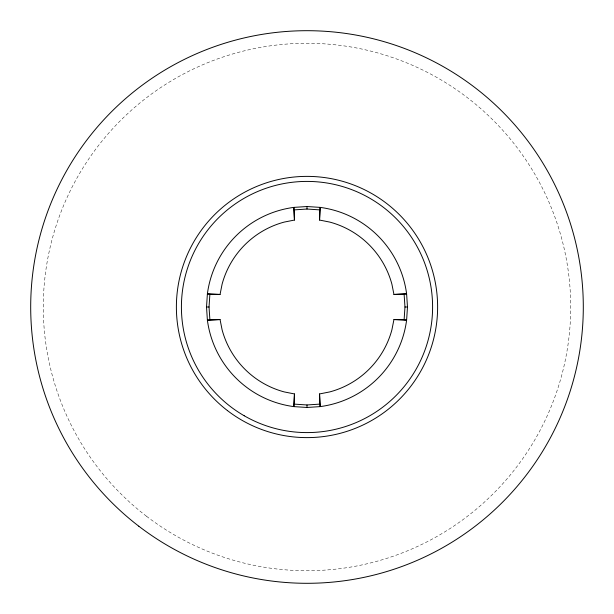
<?xml version="1.0" encoding="UTF-8"?>
<svg xmlns="http://www.w3.org/2000/svg" width="614" height="614" viewBox="0 0 614 614"><rect width="100%" height="100%" fill="white"/><g stroke="black" fill="none" stroke-linecap="round" stroke-linejoin="round"><path stroke-width="0.46" stroke-dasharray="3.07 2.3" d="M146.462 516.221A263.713 263.713 0 0 0 568.457 341.422A263.713 263.713 0 0 0 206.081 63.357A263.713 263.713 0 0 0 146.462 516.221"/><path stroke-width="0.92" d="M294.444 393.942L293.883 406.614L294.444 393.942L284.244 391.916A87.917 87.917 0 0 1 222.084 329.756L220.058 319.556L207.386 320.117L206.527 307L207.386 293.883A100.473 100.473 0 0 1 293.883 207.386L307 206.527L320.117 207.386A100.473 100.473 0 0 1 406.614 293.883L407.473 307L406.614 320.117A100.473 100.473 0 0 1 320.117 406.614L307 407.473L293.883 406.614A100.473 100.473 0 0 1 207.386 320.117L220.058 319.556M319.556 220.058L320.117 207.386L319.556 220.058L329.756 222.084A87.917 87.917 0 0 1 391.916 284.244L393.942 294.444L406.614 293.883L393.942 294.444M209.881 319.787L209.036 307L209.881 294.213L207.386 293.883L220.058 294.444L222.084 284.244A87.917 87.917 0 0 1 284.244 222.084L294.444 220.058L293.883 207.386L294.444 220.058M319.556 393.942L320.117 406.614L319.556 393.942L329.756 391.916A87.917 87.917 0 0 0 391.916 329.756L393.942 319.556L406.614 320.117L404.119 319.787L404.964 307L404.119 294.213M294.213 209.881L307 209.036L319.787 209.881M294.213 404.119L307 404.964L319.787 404.119M206.527 307L209.036 307M404.964 307L407.473 307M209.881 294.213L220.058 294.444M393.942 319.556L404.119 319.787M307 206.527L307 209.036M307 404.964L307 407.473M138.802 526.206A276.3 276.3 0 0 0 580.936 343.065A276.3 276.3 0 0 0 201.262 51.73A276.3 276.3 0 0 0 138.802 526.206M227.487 410.62A130.613 130.613 0 0 0 436.5 324.046A130.613 130.613 0 0 0 257.013 186.326A130.613 130.613 0 0 0 227.487 410.62M244.203 415.762A125.594 125.594 0 0 0 432.594 307A125.594 125.594 0 0 0 244.203 198.238A125.594 125.594 0 0 0 244.203 415.762"/></g></svg>
